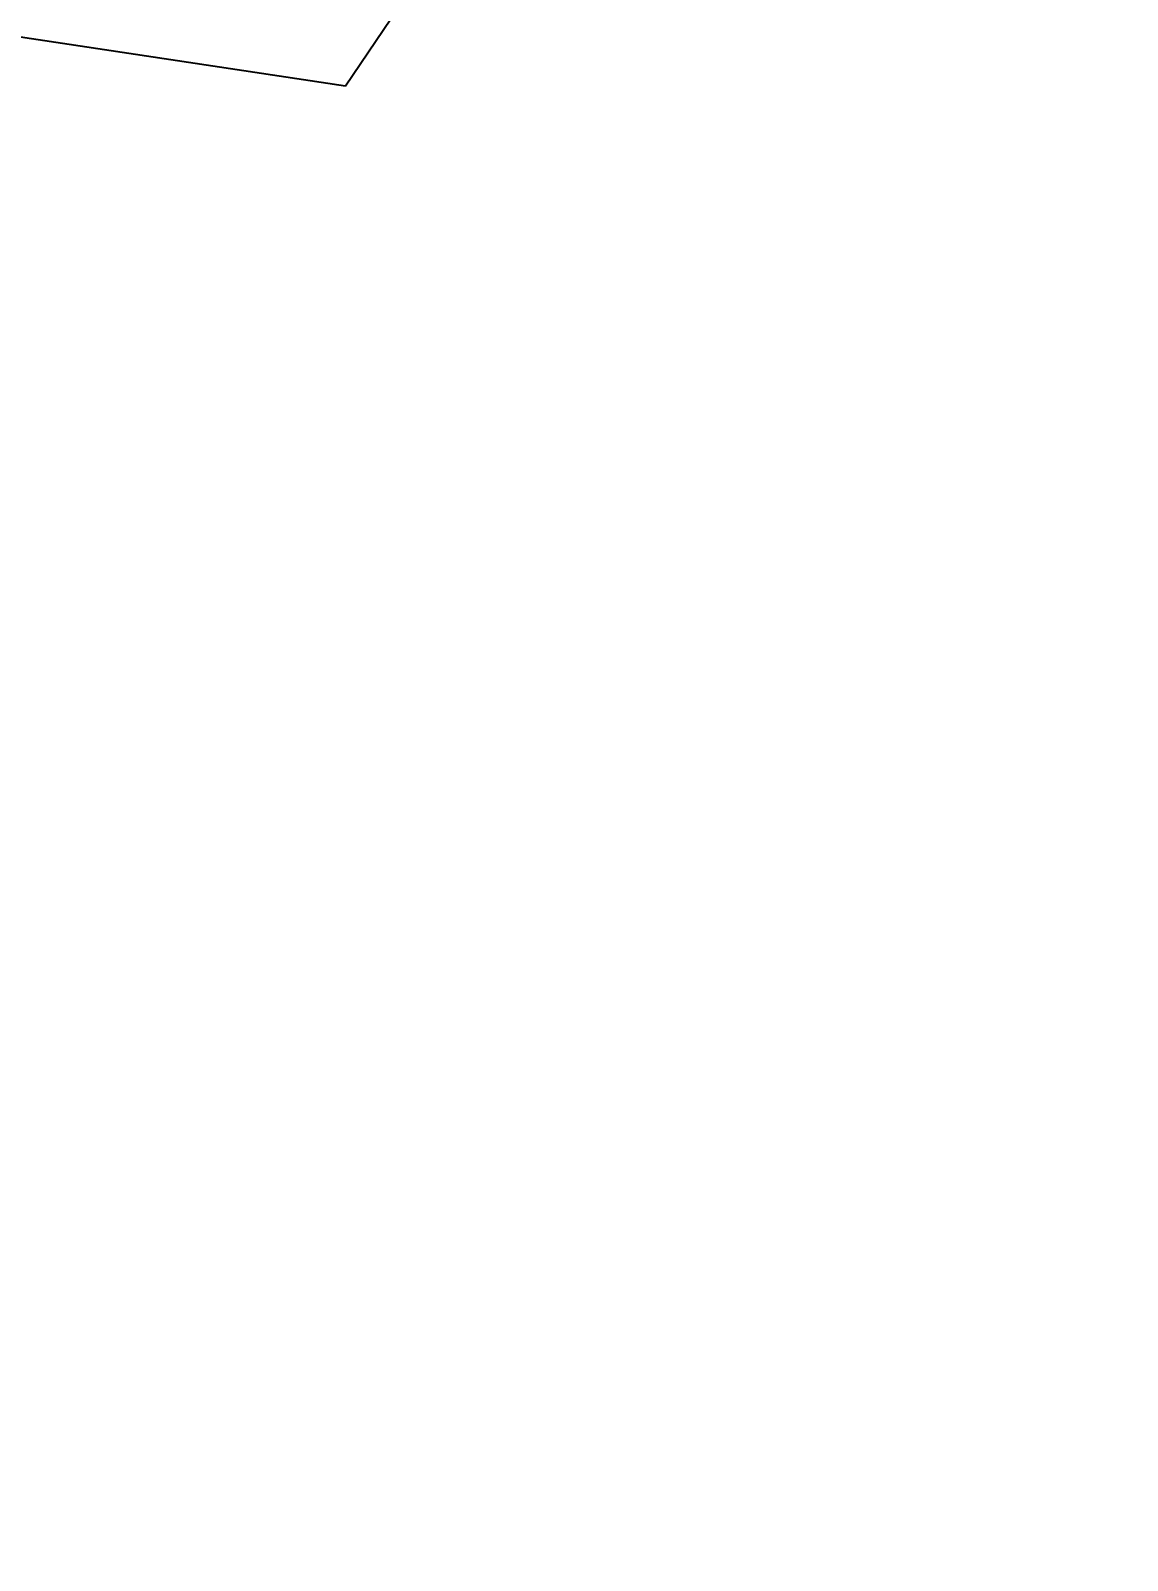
# Model space of a CAD drawing. Header units: millimetres. Extents: x -243740 to 150609, y -473655 to -165121.
# Drawn here: x 80542 to 84442, y -350497 to -345061 of the extents above; entities that cross this region are included whole.
import ezdxf
from ezdxf import colors
from ezdxf.entities.mleader import LeaderData, LeaderLine
from ezdxf.math import Vec2, Vec3

# ---------------------------------------------------------------- set-up
doc = ezdxf.new("R2010")
doc.units = ezdxf.units.MM
doc.layers.add('_Гр.ЩД-1В.5.3.I4.7', color=6, linetype='Continuous')
doc.styles.add('ISOCPEUR', font='isocpeur.ttf')

# ---------------------------------------------------------------- blocks, each defined once
blk = doc.blocks.new('_Dot')
at = {"color": 0, "linetype": 'ByBlock', "lineweight": -2}
blk.add_line((-0.5, 0), (-1, 0), dxfattribs=at)
at = {"color": 0, "linetype": 'ByBlock', "const_width": 0.5}
blk.add_lwpolyline([(-0.25, 0, 1), (0.25, 0, 1)], format="xyb", close=True, dxfattribs=at)

msp = doc.modelspace()

# ---------------------------------------------------------------- leaders
at = {"layer": '_Гр.ЩД-1В.5.3.I4.7', "ltscale": 100}
ml = msp.add_multileader_mtext('Standard', dxfattribs=at)
ml.set_content('Гр.ЩД-1В.5.3.I4.7', color=256, style='ISOCPEUR')
ml.set_leader_properties()
ml.set_arrow_properties(name='DOT')
ml.build(insert=Vec2(0, 0))
ml.multileader.update_dxf_attribs({"has_dogleg": 0, "text_left_attachment_type": 6, "text_right_attachment_type": 6, "arrow_head_size": 100})
ctx = ml.context
ctx.base_point, ctx.char_height, ctx.arrow_head_size, ctx.landing_gap_size, ctx.plane_origin, ctx.plane_x_axis, ctx.plane_y_axis = Vec3(81662, -345257.9), 250, 100, 200, Vec3(22955.5, -203802.9), Vec3(0.559193, 0.829038), Vec3(-0.829038, 0.559193)
ctx.left_attachment, ctx.right_attachment = 6, 6
notes = []
notes.append((ctx, [(0, (1, 1, 0), (81657.5, -345264.6), (0.559193, 0.829038), 8, [(1, [(80148.9, -345028.9)], 0, [])])]))
ctx.mtext.insert, ctx.mtext.text_direction, ctx.mtext.rotation, ctx.mtext.flow_direction = Vec3(81504.4, -344910.4), Vec3(0.559193, 0.829038), 0.977384, 5
for ctx, leaders in notes:
    for number, flags, end, landing, length, lines in leaders:
        leader = LeaderData()
        leader.index, (leader.has_last_leader_line, leader.has_dogleg_vector, leader.attachment_direction) = number, flags
        leader.last_leader_point, leader.dogleg_vector, leader.dogleg_length = Vec3(end), Vec3(landing), length
        for number, points, colour, breaks in lines:
            line = LeaderLine()
            line.index, line.vertices, line.color, line.breaks = number, Vec3.list(points), colors.encode_raw_color(colour), breaks
            leader.lines.append(line)
        ctx.leaders.append(leader)

doc.saveas('drawing.dxf')
